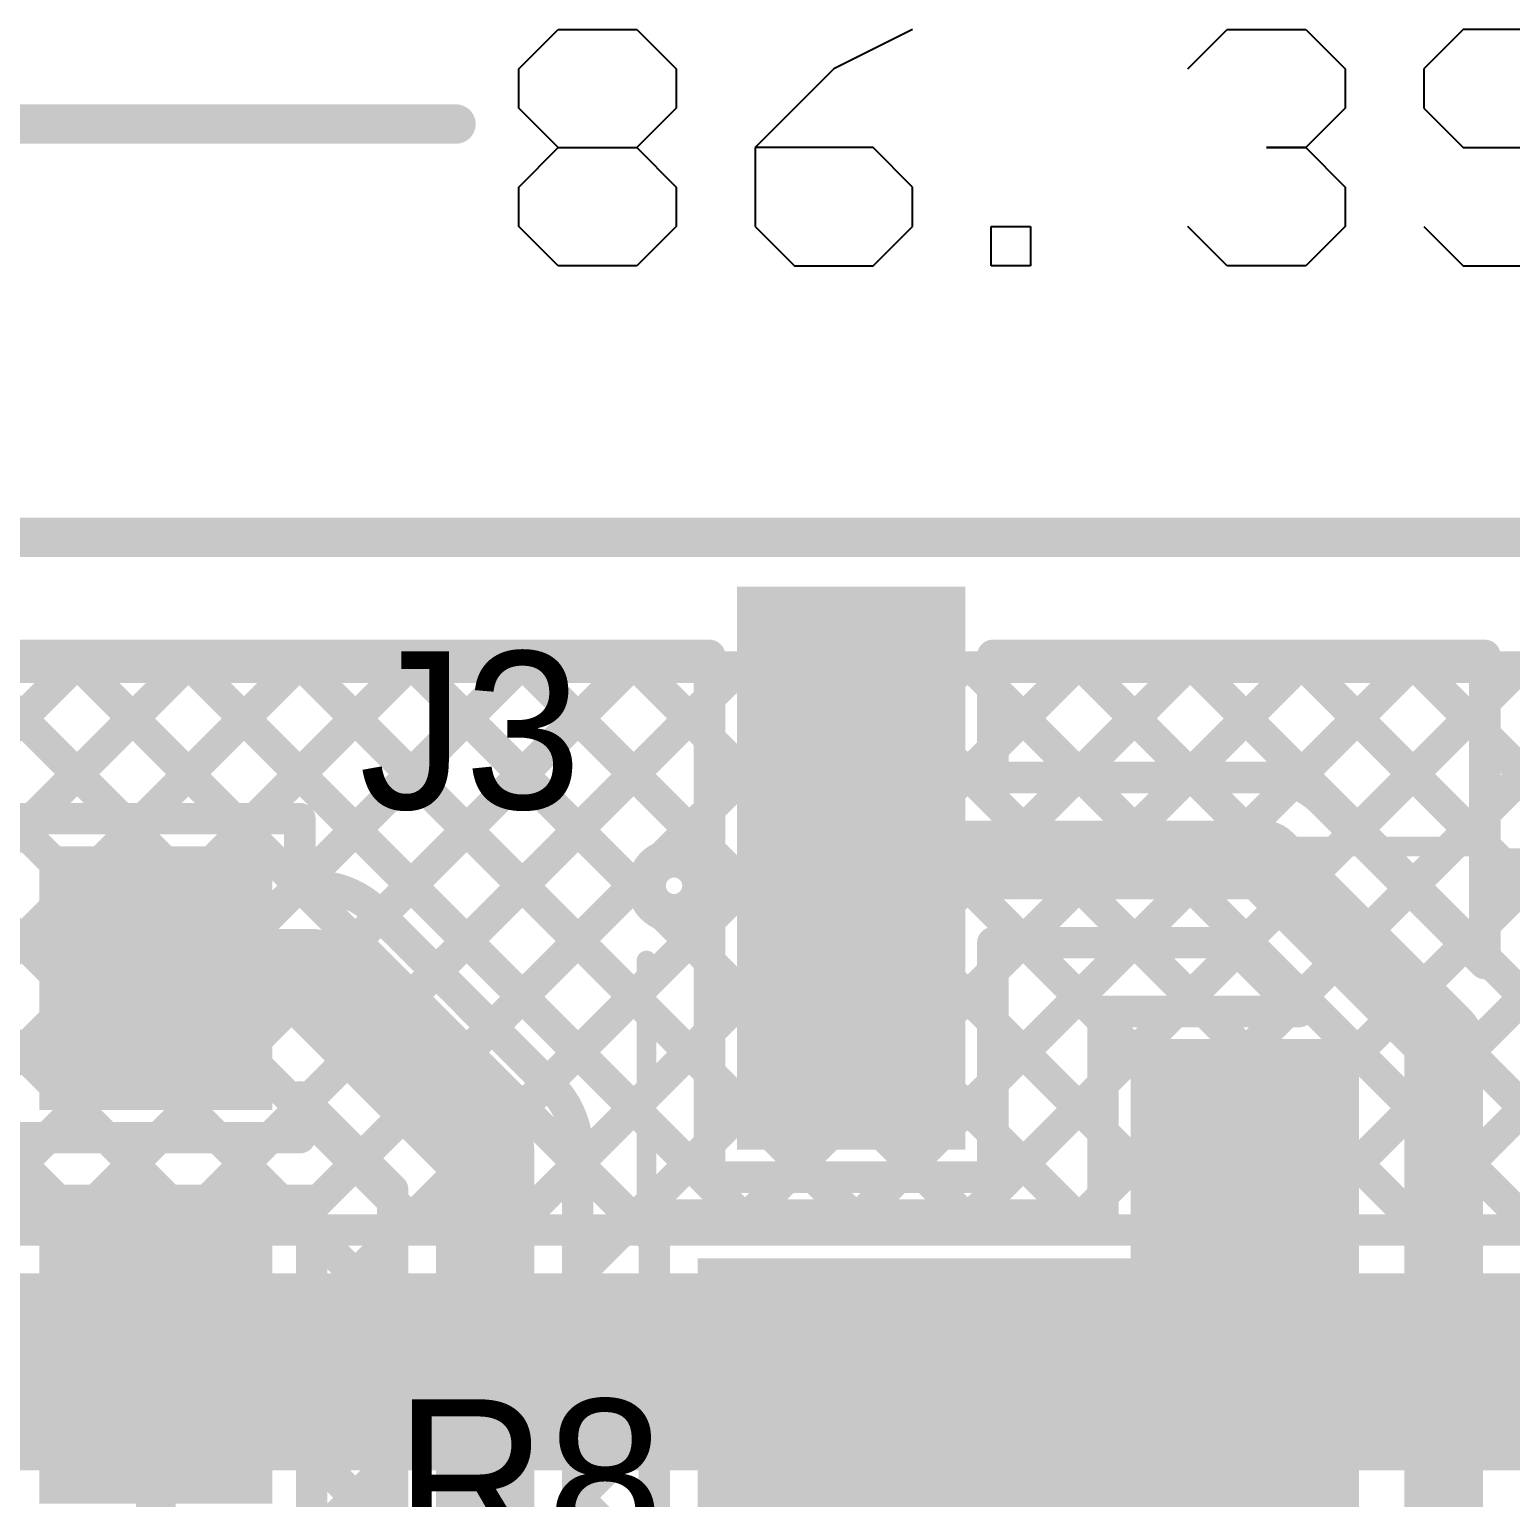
# Model space of a CAD drawing. Header units: millimetres. Extents: x 3.9 to 7.44, y 1.03 to 3.16.
# Drawn here: x 5.1923 to 5.5685, y 2.7861 to 3.159 of the extents above; entities that cross this region are included whole.
import ezdxf

# ---------------------------------------------------------------- set-up
doc = ezdxf.new("R2010")
doc.units = ezdxf.units.MM
doc.header["$MEASUREMENT"] = 0
for name, color, linetype in [('BottomLayer', 5, 'Continuous'), ('Mechanical1', 6, 'Continuous'), ('Mechanical2', 216, 'Continuous'), ('TopLayer', 1, 'Continuous'), ('TopOverlay', 2, 'Continuous'), ('TopPaste', 8, 'Continuous'), ('TopSolder', 216, 'Continuous')]:
    doc.layers.add(name, color=color, linetype=linetype)

# ---------------------------------------------------------------- blocks, each defined once
blk = doc.blocks.new('LTV_844S_40')
at = {"layer": 'TopLayer'}
for points in [[(0.2027559, 0.3795275), (0.1515749, 0.3795275), (0.2027559, 0.3204725), (0.1515749, 0.3204725)], [(0.2027559, 0.2795275), (0.1515749, 0.2795275), (0.2027559, 0.2204725), (0.1515749, 0.2204725)]]:
    blk.add_solid(points, dxfattribs=at)
at = {"layer": 'TopPaste'}
for points in [[(0.2027559, 0.3795275), (0.1515749, 0.3795275), (0.2027559, 0.3204725), (0.1515749, 0.3204725)], [(0.2027559, 0.2795275), (0.1515749, 0.2795275), (0.2027559, 0.2204725), (0.1515749, 0.2204725)]]:
    blk.add_solid(points, dxfattribs=at)
at = {"layer": 'TopSolder'}
for points in [[(0.2067559, 0.3835275), (0.1475749, 0.3835275), (0.2067559, 0.3164725), (0.1475749, 0.3164725)], [(0.2067559, 0.2835275), (0.1475749, 0.2835275), (0.2067559, 0.2164725), (0.1475749, 0.2164725)]]:
    blk.add_solid(points, dxfattribs=at)
blk = doc.blocks.new('95293_401A06LF_46')
at = {"layer": 'TopLayer'}
for points in [[(-0.275, -0.0100394), (-0.225, -0.0100394), (-0.275, 0.125), (-0.225, 0.125)], [(-0.075, -0.0100394), (-0.025, -0.0100394), (-0.075, 0.125), (-0.025, 0.125)], [(0.125, -0.0100394), (0.175, -0.0100394), (0.125, 0.125), (0.175, 0.125)], [(-0.175, -0.125), (-0.125, -0.125), (-0.175, 0.0100394), (-0.125, 0.0100394)], [(0.025, -0.125), (0.075, -0.125), (0.025, 0.0100394), (0.075, 0.0100394)], [(0.275, 0.0100394), (0.225, 0.0100394), (0.275, -0.125), (0.225, -0.125)]]:
    blk.add_solid(points, dxfattribs=at)
at = {"layer": 'TopOverlay'}
for points, const_width in [([(-0.288, 0.0529999, 1), (-0.302, 0.0529999, 1)], 0.0098425), ([(-0.21125, 0.063, 1), (-0.20875, 0.063, 1)], 0.0025), ([(-0.09125, 0.063, 1), (-0.08875, 0.063, 1)], 0.0025), ([(-0.01125, 0.064, 1), (-0.00875, 0.064, 1)], 0.0025), ([(0.10875, 0.064, 1), (0.11125, 0.064, 1)], 0.0025), ([(0.18675, 0.063, 1), (0.18925, 0.063, 1)], 0.0025), ([(0.26075, 0.063, 1), (0.26325, 0.063, 1)], 0.0025), ([(-0.3044606, 0.0529999, 1), (-0.2995394, 0.0529999, 1)], 0.0049212), ([(-0.2904606, 0.0529999, 1), (-0.2855394, 0.0529999, 1)], 0.0049212), ([(-0.30325, 0.034, 1), (-0.30075, 0.034, 1)], 0.0025), ([(0.30075, 0.0340001, 1), (0.30325, 0.0340001, 1)], 0.0025), ([(-0.30325, -0.036, 1), (-0.30075, -0.036, 1)], 0.0025), ([(0.30075, -0.0359999, 1), (0.30325, -0.0359999, 1)], 0.0025), ([(-0.26325, -0.063, 1), (-0.26075, -0.063, 1)], 0.0025), ([(-0.18925, -0.063, 1), (-0.18675, -0.063, 1)], 0.0025), ([(-0.11225, -0.065, 1), (-0.10975, -0.065, 1)], 0.0025), ([(0.00775, -0.065, 1), (0.01025, -0.065, 1)], 0.0025), ([(0.08875, -0.066, 1), (0.09125, -0.066, 1)], 0.0025), ([(0.20075, -0.0660001, 1), (0.20325, -0.0660001, 1)], 0.0025)]:
    blk.add_lwpolyline(points, format="xyb", close=True, dxfattribs=dict(at, const_width=const_width))
at = {"layer": 'TopOverlay', "const_width": 0.005}
for points in [[(-0.21, 0.063), (-0.09, 0.063)], [(-0.01, 0.064), (0.11, 0.064)], [(0.188, 0.063), (0.262, 0.063)], [(-0.302, -0.036), (-0.302, 0.034)], [(0.302, -0.0359999), (0.302, 0.0340001)], [(-0.262, -0.063), (-0.188, -0.063)], [(-0.111, -0.065), (0.009, -0.065)], [(0.09, -0.066), (0.202, -0.0660001)]]:
    blk.add_lwpolyline(points, dxfattribs=at)
at = {"layer": 'TopPaste'}
for points in [[(-0.275, -0.0100394), (-0.225, -0.0100394), (-0.275, 0.125), (-0.225, 0.125)], [(-0.075, -0.0100394), (-0.025, -0.0100394), (-0.075, 0.125), (-0.025, 0.125)], [(0.125, -0.0100394), (0.175, -0.0100394), (0.125, 0.125), (0.175, 0.125)], [(-0.175, -0.125), (-0.125, -0.125), (-0.175, 0.0100394), (-0.125, 0.0100394)], [(0.025, -0.125), (0.075, -0.125), (0.025, 0.0100394), (0.075, 0.0100394)], [(0.275, 0.0100394), (0.225, 0.0100394), (0.275, -0.125), (0.225, -0.125)]]:
    blk.add_solid(points, dxfattribs=at)
at = {"layer": 'TopSolder'}
for points in [[(-0.279, -0.0140394), (-0.221, -0.0140394), (-0.279, 0.129), (-0.221, 0.129)], [(-0.079, -0.0140394), (-0.021, -0.0140394), (-0.079, 0.129), (-0.021, 0.129)], [(0.121, -0.0140394), (0.179, -0.0140394), (0.121, 0.129), (0.179, 0.129)], [(-0.179, -0.129), (-0.121, -0.129), (-0.179, 0.0140394), (-0.121, 0.0140394)], [(0.021, -0.129), (0.079, -0.129), (0.021, 0.0140394), (0.079, 0.0140394)], [(0.279, 0.0140394), (0.221, 0.0140394), (0.279, -0.129), (0.221, -0.129)]]:
    blk.add_solid(points, dxfattribs=at)

msp = doc.modelspace()

# ---------------------------------------------------------------- linework, layer by layer
at = {"layer": 'BottomLayer'}
for points, const_width in [([(4.5857381, 2.9969999), (6.606262, 2.9970001)], 0.008), ([(5.0640205, 2.9969999), (5.2070205, 2.8539999)], 0.008), ([(5.0923047, 2.997), (5.2353048, 2.8539999)], 0.008), ([(5.1117073, 2.9055348), (5.2031725, 2.997)], 0.008), ([(5.120589, 2.997), (5.2635891, 2.8539999)], 0.008), ([(5.1258495, 2.8913927), (5.2314568, 2.997)], 0.008), ([(5.1399916, 2.8772505), (5.2597411, 2.997)], 0.008), ([(5.1488733, 2.997), (5.2918734, 2.8539999)], 0.008), ([(5.154148, 2.8631226), (5.2880254, 2.997)], 0.008), ([(5.1745153, 2.8552056), (5.3163097, 2.997)], 0.008), ([(5.1771576, 2.997), (5.3201577, 2.8539999)], 0.008), ([(5.2015939, 2.8539999), (5.344594, 2.997)], 0.008), ([(5.2054419, 2.997), (5.348442, 2.8539999)], 0.008), ([(5.2298782, 2.8539999), (5.3728783, 2.997)], 0.008), ([(5.2337262, 2.997), (5.3767263, 2.8539999)], 0.008), ([(5.2581625, 2.8539999), (5.4011626, 2.997)], 0.008), ([(5.2620105, 2.997), (5.4050106, 2.8539999)], 0.008), ([(5.2864468, 2.8539999), (5.4294469, 2.997)], 0.008), ([(5.2902948, 2.997), (5.4332949, 2.8539999)], 0.008), ([(5.3147311, 2.8539999), (5.4577312, 2.997)], 0.008), ([(5.3185757, 2.997), (5.4615758, 2.8539999)], 0.008), ([(5.3430154, 2.8539999), (5.4860155, 2.997)], 0.008), ([(5.34686, 2.997), (5.4898601, 2.8539999)], 0.008), ([(5.3712997, 2.8539999), (5.5142998, 2.997)], 0.008), ([(5.3751443, 2.997), (5.5181444, 2.8539999)], 0.008), ([(5.399584, 2.8539999), (5.5425841, 2.997)], 0.008), ([(5.4034286, 2.997), (5.5464287, 2.8539999)], 0.008), ([(5.4278683, 2.8539999), (5.5708684, 2.997)], 0.008), ([(5.4317129, 2.997), (5.5740545, 2.8546584)], 0.008), ([(5.4561526, 2.8539999), (5.5991527, 2.997)], 0.008), ([(5.4599972, 2.997), (5.5940371, 2.8629601)], 0.008), ([(5.4844369, 2.8539999), (5.627437, 2.997)], 0.008), ([(5.4882815, 2.997), (5.6312815, 2.854)], 0.008), ([(5.5127212, 2.8539999), (5.6557213, 2.997)], 0.008), ([(5.5165658, 2.997), (5.6595658, 2.854)], 0.008), ([(5.5410055, 2.8539999), (5.6840056, 2.997)], 0.008), ([(5.5448501, 2.997), (5.6878501, 2.854)], 0.008), ([(5.5692898, 2.8539999), (5.7122899, 2.997)], 0.008), ([(5.1761497, 2.8539999), (5.5731809, 2.8539999)], 0.008), ([(5.1483307, 2.8179999), (5.5949999, 2.8179999)], 0.05)]:
    msp.add_lwpolyline(points, dxfattribs=dict(at, const_width=const_width))
at = {"layer": 'BottomLayer', "const_width": 0.004}
for points in [[(5.2011725, 2.997, 1), (5.2051725, 2.997, 1)], [(5.2034419, 2.997, 1), (5.2074419, 2.997, 1)], [(5.2294568, 2.997, 1), (5.2334568, 2.997, 1)], [(5.2317262, 2.997, 1), (5.2357262, 2.997, 1)], [(5.2577411, 2.997, 1), (5.2617411, 2.997, 1)], [(5.2600105, 2.997, 1), (5.2640105, 2.997, 1)], [(5.2860254, 2.997, 1), (5.2900254, 2.997, 1)], [(5.2882948, 2.997, 1), (5.2922948, 2.997, 1)], [(5.3143097, 2.997, 1), (5.3183097, 2.997, 1)], [(5.3165757, 2.997, 1), (5.3205757, 2.997, 1)], [(5.342594, 2.997, 1), (5.346594, 2.997, 1)], [(5.34486, 2.997, 1), (5.34886, 2.997, 1)], [(5.3708783, 2.997, 1), (5.3748783, 2.997, 1)], [(5.3731443, 2.997, 1), (5.3771443, 2.997, 1)], [(5.3991626, 2.997, 1), (5.4031626, 2.997, 1)], [(5.4014286, 2.997, 1), (5.4054286, 2.997, 1)], [(5.4274469, 2.997, 1), (5.4314469, 2.997, 1)], [(5.4297129, 2.997, 1), (5.4337129, 2.997, 1)], [(5.4557312, 2.997, 1), (5.4597312, 2.997, 1)], [(5.4579972, 2.997, 1), (5.4619972, 2.997, 1)], [(5.4840155, 2.997, 1), (5.4880155, 2.997, 1)], [(5.4862815, 2.997, 1), (5.4902815, 2.997, 1)], [(5.5122998, 2.997, 1), (5.5162998, 2.997, 1)], [(5.5145658, 2.997, 1), (5.5185658, 2.997, 1)], [(5.5405841, 2.997, 1), (5.5445841, 2.997, 1)], [(5.5428501, 2.997, 1), (5.5468501, 2.997, 1)], [(5.5688684, 2.997, 1), (5.5728684, 2.997, 1)], [(5.1995939, 2.8539999, 1), (5.2035939, 2.8539999, 1)], [(5.2050205, 2.8539999, 1), (5.2090205, 2.8539999, 1)], [(5.2278782, 2.8539999, 1), (5.2318782, 2.8539999, 1)], [(5.2333048, 2.8539999, 1), (5.2373048, 2.8539999, 1)], [(5.2561625, 2.8539999, 1), (5.2601625, 2.8539999, 1)], [(5.2615891, 2.8539999, 1), (5.2655891, 2.8539999, 1)], [(5.2844468, 2.8539999, 1), (5.2884468, 2.8539999, 1)], [(5.2898734, 2.8539999, 1), (5.2938734, 2.8539999, 1)], [(5.3127311, 2.8539999, 1), (5.3167311, 2.8539999, 1)], [(5.3181577, 2.8539999, 1), (5.3221577, 2.8539999, 1)], [(5.3410154, 2.8539999, 1), (5.3450154, 2.8539999, 1)], [(5.346442, 2.8539999, 1), (5.350442, 2.8539999, 1)], [(5.3692997, 2.8539999, 1), (5.3732997, 2.8539999, 1)], [(5.3747263, 2.8539999, 1), (5.3787263, 2.8539999, 1)], [(5.397584, 2.8539999, 1), (5.401584, 2.8539999, 1)], [(5.4030106, 2.8539999, 1), (5.4070106, 2.8539999, 1)], [(5.4258683, 2.8539999, 1), (5.4298683, 2.8539999, 1)], [(5.4312949, 2.8539999, 1), (5.4352949, 2.8539999, 1)], [(5.4541526, 2.8539999, 1), (5.4581526, 2.8539999, 1)], [(5.4595758, 2.8539999, 1), (5.4635758, 2.8539999, 1)], [(5.4824369, 2.8539999, 1), (5.4864369, 2.8539999, 1)], [(5.4878601, 2.8539999, 1), (5.4918601, 2.8539999, 1)], [(5.5107212, 2.8539999, 1), (5.5147212, 2.8539999, 1)], [(5.5161444, 2.8539999, 1), (5.5201444, 2.8539999, 1)], [(5.5390055, 2.8539999, 1), (5.5430055, 2.8539999, 1)], [(5.5444287, 2.8539999, 1), (5.5484287, 2.8539999, 1)], [(5.5672898, 2.8539999, 1), (5.5712898, 2.8539999, 1)]]:
    msp.add_lwpolyline(points, format="xyb", close=True, dxfattribs=at)
at = {"layer": 'Mechanical1'}
for p, q in [((5.3165872, 3.1489935), (5.326584, 3.1589903)), ((5.326584, 3.1589903), (5.3465775, 3.1589903)), ((5.3465775, 3.1589903), (5.3565743, 3.1489935)), ((5.4165549, 3.1589903), (5.3965613, 3.1489935)), ((5.4865322, 3.1489935), (5.496529, 3.1589903)), ((5.496529, 3.1589903), (5.5165225, 3.1589903)), ((5.5165225, 3.1589903), (5.5265193, 3.1489935)), ((5.5565096, 3.1589903), (5.5465128, 3.1489935)), ((5.5765031, 3.1589903), (5.5565096, 3.1589903)), ((5.3165872, 3.1389968), (5.3165872, 3.1489935)), ((5.3565743, 3.1489935), (5.3565743, 3.1389968)), ((5.3965613, 3.1489935), (5.3765678, 3.129)), ((5.5265193, 3.1489935), (5.5265193, 3.1389968)), ((5.5465128, 3.1489935), (5.5465128, 3.1389968)), ((5.326584, 3.129), (5.3165872, 3.1389968)), ((5.3565743, 3.1389968), (5.3465775, 3.129)), ((5.5265193, 3.1389968), (5.5165225, 3.129)), ((5.5465128, 3.1389968), (5.5565096, 3.129)), ((5.3165872, 3.1190032), (5.326584, 3.129)), ((5.326584, 3.129), (5.3465775, 3.129)), ((5.3465775, 3.129), (5.3565743, 3.1190032)), ((5.3765678, 3.129), (5.3765678, 3.1090065)), ((5.4065581, 3.129), (5.3765678, 3.129)), ((5.4165549, 3.1190032), (5.4065581, 3.129)), ((5.5165225, 3.129), (5.5065257, 3.129)), ((5.5065257, 3.129), (5.5165225, 3.129)), ((5.5165225, 3.129), (5.5265193, 3.1190032)), ((5.5565096, 3.129), (5.5864999, 3.129)), ((5.3165872, 3.1090065), (5.3165872, 3.1190032)), ((5.3565743, 3.1190032), (5.3565743, 3.1090065)), ((5.4165549, 3.1090065), (5.4165549, 3.1190032)), ((5.5265193, 3.1190032), (5.5265193, 3.1090065)), ((5.326584, 3.0990097), (5.3165872, 3.1090065)), ((5.3565743, 3.1090065), (5.3465775, 3.0990097)), ((5.3765678, 3.1090065), (5.3865646, 3.0990097)), ((5.4065581, 3.0990097), (5.4165549, 3.1090065)), ((5.4365484, 3.0990097), (5.4365484, 3.1090065)), ((5.4365484, 3.1090065), (5.4465452, 3.1090065)), ((5.4465452, 3.1090065), (5.4465452, 3.0990097)), ((5.496529, 3.0990097), (5.4865322, 3.1090065)), ((5.5265193, 3.1090065), (5.5165225, 3.0990097)), ((5.5465128, 3.1090065), (5.5565096, 3.0990097)), ((5.3465775, 3.0990097), (5.326584, 3.0990097)), ((5.3865646, 3.0990097), (5.4065581, 3.0990097)), ((5.4465452, 3.0990097), (5.4365484, 3.0990097)), ((5.5165225, 3.0990097), (5.496529, 3.0990097)), ((5.5565096, 3.0990097), (5.5765031, 3.0990097))]:
    msp.add_line(p, q, dxfattribs=at)
at = {"layer": 'Mechanical1', "const_width": 0.01}
msp.add_lwpolyline([(3.9019998, 3.135), (5.3005872, 3.135)], dxfattribs=at)
at = {"layer": 'Mechanical1', "const_width": 0.005}
msp.add_lwpolyline([(5.2980872, 3.135, 1), (5.3030872, 3.135, 1)], format="xyb", close=True, dxfattribs=at)
at = {"layer": 'Mechanical2', "const_width": 0.01}
msp.add_lwpolyline([(3.9019998, 3.03), (7.302, 3.03)], dxfattribs=at)
at = {"layer": 'TopLayer'}
for points, const_width in [([(4.5830696, 3), (5.365, 3)], 0.008), ([(4.9065906, 2.7004181), (5.2061725, 3)], 0.008), ([(5.0610204, 3), (5.1994928, 2.8615276)], 0.008), ([(5.1741576, 3), (5.21563, 2.9585276)], 0.008), ([(5.1929844, 2.9585276), (5.2344568, 3)], 0.008), ([(5.2024419, 3), (5.2439143, 2.9585276)], 0.008), ([(5.2212687, 2.9585276), (5.2627411, 3)], 0.008), ([(5.2307262, 3), (5.3728789, 2.8578473)], 0.008), ([(5.249553, 2.9585276), (5.2910254, 3)], 0.008), ([(5.2590105, 3), (5.365, 2.8940105)], 0.008), ([(5.2609213, 2.9416116), (5.3193097, 3)], 0.008), ([(5.281414, 2.93382), (5.347594, 3)], 0.008), ([(5.2872948, 3), (5.365, 2.9222948)], 0.008), ([(5.3155757, 3), (5.365, 2.9505757)], 0.008), ([(5.34386, 3), (5.365, 2.97886)], 0.008), ([(5.365, 2.8674409), (5.365, 3)], 0.008), ([(5.437, 3), (5.562, 3)], 0.008), ([(5.437, 2.9762688), (5.4607312, 3)], 0.008), ([(5.437, 2.969), (5.437, 3)], 0.008), ([(5.4569972, 3), (5.4879972, 2.969)], 0.008), ([(5.4580155, 2.969), (5.4890155, 3)], 0.008), ([(5.4852815, 3), (5.562, 2.9232815)], 0.008), ([(5.4862998, 2.969), (5.5172998, 3)], 0.008), ([(5.5132814, 2.9676973), (5.5455841, 3)], 0.008), ([(5.5135658, 3), (5.562, 2.9515658)], 0.008), ([(5.5418501, 3), (5.562, 2.9798501)], 0.008), ([(5.562, 2.9216984), (5.562, 3)], 0.008), ([(5.437, 2.9917129), (5.4597129, 2.969)], 0.008), ([(5.2955561, 2.9196778), (5.365, 2.9891217)], 0.008), ([(5.5287834, 2.954915), (5.562, 2.9881316)], 0.008), ([(5.437, 2.969), (5.506, 2.969)], 0.008), ([(5.3096983, 2.9055357), (5.365, 2.9608374)], 0.008), ([(5.5208847, 2.9628137), (5.562, 2.9216984)], 0.008), ([(5.1877401, 2.9585276), (5.2609213, 2.9585276)], 0.008), ([(5.1877401, 2.9532833), (5.1929844, 2.9585276)], 0.008), ([(5.2609213, 2.9415), (5.2609213, 2.9585276)], 0.008), ([(5.5429255, 2.9407728), (5.562, 2.9598473)], 0.008), ([(5.401, 2.9459606), (5.4030394, 2.948)], 0.02), ([(5.4030394, 2.948), (5.506, 2.948)], 0.02), ([(5.506, 2.948), (5.5515039, 2.9024961)], 0.02), ([(5.566, 2.9459606), (5.601, 2.9459606)], 0.01), ([(5.2609213, 2.9415), (5.264, 2.9415)], 0.008), ([(5.2806346, 2.9345994), (5.3245994, 2.8906346)], 0.008), ([(5.3238404, 2.8913935), (5.365, 2.9325531)], 0.008), ([(5.5570677, 2.9266307), (5.562, 2.931563)], 0.008), ([(5.437, 2.8914159), (5.4725841, 2.927)], 0.008), ([(5.437, 2.927), (5.4973016, 2.927)], 0.008), ([(5.437, 2.8674409), (5.437, 2.927)], 0.008), ([(5.437, 2.9197002), (5.4442998, 2.927)], 0.008), ([(5.4451443, 2.927), (5.465, 2.9071443)], 0.008), ([(5.4734286, 2.927), (5.4909089, 2.9095197)], 0.008), ([(5.4973016, 2.927), (5.5147819, 2.9095197)], 0.008), ([(5.2243307, 2.918), (5.264, 2.918)], 0.025), ([(5.264, 2.918), (5.308, 2.874)], 0.025), ([(5.4833881, 2.9095197), (5.499085, 2.9252166)], 0.008), ([(5.465, 2.9095197), (5.5147819, 2.9095197)], 0.008), ([(5.465, 2.8578473), (5.465, 2.9095197)], 0.008), ([(5.5515039, 2.5365039), (5.5515039, 2.9024961)], 0.02), ([(5.3315, 2.8707688), (5.365, 2.9042688)], 0.008), ([(5.437, 2.90686), (5.465, 2.87886)], 0.008), ([(5.4317157, 2.8578473), (5.465, 2.8911316)], 0.008), ([(5.2609213, 2.8878447), (5.2845, 2.864266)], 0.008), ([(5.2609213, 2.8774724), (5.2609213, 2.8878447)], 0.008), ([(5.2609213, 2.884952), (5.2845, 2.8613733)], 0.008), ([(5.308, 2.733), (5.308, 2.874)], 0.025), ([(5.437, 2.8785757), (5.4577284, 2.8578473)], 0.008), ([(5.1745153, 2.8552056), (5.1967821, 2.8774724)], 0.008), ([(5.1877401, 2.8774724), (5.2609213, 2.8774724)], 0.008), ([(5.2091216, 2.8615276), (5.2250664, 2.8774724)], 0.008), ([(5.2118323, 2.8774724), (5.2277771, 2.8615276)], 0.008), ([(5.2374059, 2.8615276), (5.2533507, 2.8774724)], 0.008), ([(5.2401166, 2.8774724), (5.2560614, 2.8615276)], 0.008), ([(5.3315, 2.8424845), (5.365, 2.8759845)], 0.008), ([(5.2639213, 2.8597587), (5.2764643, 2.8723017)], 0.008), ([(5.3315, 2.769), (5.3315, 2.874)], 0.008), ([(5.3315, 2.8709419), (5.351, 2.8514419)], 0.008), ([(5.365, 2.8674409), (5.437, 2.8674409)], 0.008), ([(5.3751471, 2.8578473), (5.3847407, 2.8674409)], 0.008), ([(5.3915696, 2.8674409), (5.4011632, 2.8578473)], 0.008), ([(5.4034314, 2.8578473), (5.413025, 2.8674409)], 0.008), ([(5.4198539, 2.8674409), (5.4294475, 2.8578473)], 0.008), ([(5.2845, 2.769), (5.2845, 2.864266)], 0.008), ([(5.46, 2.8578473), (5.465, 2.8628473)], 0.008), ([(5.1847401, 2.8615276), (5.2639213, 2.8615276)], 0.008), ([(5.2560614, 2.8615276), (5.2639213, 2.8536677)], 0.008), ([(5.2639213, 2.7744724), (5.2639213, 2.8615276)], 0.008), ([(5.2243307, 2.818), (5.2243307, 2.8575275)], 0.01), ([(5.351, 2.8578473), (5.465, 2.8578473)], 0.008), ([(5.351, 2.729), (5.351, 2.8578473)], 0.008), ([(5.2639213, 2.8536677), (5.2845, 2.833089)], 0.008), ([(5.2639213, 2.8314744), (5.2845, 2.8520531)], 0.008), ([(5.3315, 2.8426576), (5.351, 2.8231576)], 0.008), ([(5.1483307, 2.8179999), (5.2243306, 2.8179999)], 0.05), ([(5.2243306, 2.8179999), (5.2243307, 2.818)], 0.05), ([(5.3315, 2.8142002), (5.351, 2.8337002)], 0.008), ([(5.2639213, 2.8253834), (5.2845, 2.8048047)], 0.008), ([(5.2639213, 2.8031901), (5.2845, 2.8237688)], 0.008), ([(5.2243307, 2.7784725), (5.2243307, 2.818)], 0.01), ([(5.2243307, 2.818), (5.2599212, 2.818)], 0.01), ([(5.3315, 2.8143733), (5.351, 2.7948733)], 0.008), ([(5.3315, 2.7859159), (5.351, 2.8054159)], 0.008), ([(5.2639213, 2.7970991), (5.2845, 2.7765204)], 0.008), ([(5.2639213, 2.7749058), (5.2845, 2.7954845)], 0.008), ([(5.3315, 2.786089), (5.351, 2.766589)], 0.008)]:
    msp.add_lwpolyline(points, dxfattribs=dict(at, const_width=const_width))
for points, const_width in [([(5.2004419, 3, 1), (5.2044419, 3, 1)], 0.004), ([(5.2041725, 3, 1), (5.2081725, 3, 1)], 0.004), ([(5.2287262, 3, 1), (5.2327262, 3, 1)], 0.004), ([(5.2324568, 3, 1), (5.2364568, 3, 1)], 0.004), ([(5.2570105, 3, 1), (5.2610105, 3, 1)], 0.004), ([(5.2607411, 3, 1), (5.2647411, 3, 1)], 0.004), ([(5.2852948, 3, 1), (5.2892948, 3, 1)], 0.004), ([(5.2890254, 3, 1), (5.2930254, 3, 1)], 0.004), ([(5.3135757, 3, 1), (5.3175757, 3, 1)], 0.004), ([(5.3173097, 3, 1), (5.3213097, 3, 1)], 0.004), ([(5.34186, 3, 1), (5.34586, 3, 1)], 0.004), ([(5.345594, 3, 1), (5.349594, 3, 1)], 0.004), ([(5.363, 3, 1), (5.367, 3, 1)], 0.004), ([(5.363, 3, 1), (5.367, 3, 1)], 0.004), ([(5.435, 3, 1), (5.439, 3, 1)], 0.004), ([(5.435, 3, 1), (5.439, 3, 1)], 0.004), ([(5.4549972, 3, 1), (5.4589972, 3, 1)], 0.004), ([(5.4587312, 3, 1), (5.4627312, 3, 1)], 0.004), ([(5.4832815, 3, 1), (5.4872815, 3, 1)], 0.004), ([(5.4870155, 3, 1), (5.4910155, 3, 1)], 0.004), ([(5.5115658, 3, 1), (5.5155658, 3, 1)], 0.004), ([(5.5152998, 3, 1), (5.5192998, 3, 1)], 0.004), ([(5.5398501, 3, 1), (5.5438501, 3, 1)], 0.004), ([(5.5435841, 3, 1), (5.5475841, 3, 1)], 0.004), ([(5.56, 3, 1), (5.564, 3, 1)], 0.004), ([(5.56, 3, 1), (5.564, 3, 1)], 0.004), ([(5.435, 2.9917129, 1), (5.439, 2.9917129, 1)], 0.004), ([(5.363, 2.9891217, 1), (5.367, 2.9891217, 1)], 0.004), ([(5.56, 2.9881316, 1), (5.564, 2.9881316, 1)], 0.004), ([(5.56, 2.9798501, 1), (5.564, 2.9798501, 1)], 0.004), ([(5.363, 2.97886, 1), (5.367, 2.97886, 1)], 0.004), ([(5.435, 2.9762688, 1), (5.439, 2.9762688, 1)], 0.004), ([(5.435, 2.969, 1), (5.439, 2.969, 1)], 0.004), ([(5.435, 2.969, 1), (5.439, 2.969, 1)], 0.004), ([(5.4560155, 2.969, 1), (5.4600155, 2.969, 1)], 0.004), ([(5.4577129, 2.969, 1), (5.4617129, 2.969, 1)], 0.004), ([(5.4842998, 2.969, 1), (5.4882998, 2.969, 1)], 0.004), ([(5.4859972, 2.969, 1), (5.4899972, 2.969, 1)], 0.004), ([(5.504, 2.969, 1), (5.508, 2.969, 1)], 0.004), ([(5.504, 2.969, 1), (5.508, 2.969, 1)], 0.004), ([(5.504, 2.969, 1), (5.508, 2.969, 1)], 0.004), ([(5.5112814, 2.9676973, 1), (5.5152814, 2.9676973, 1)], 0.004), ([(5.363, 2.9608374, 1), (5.367, 2.9608374, 1)], 0.004), ([(5.5188492, 2.9628492, 1), (5.5228492, 2.9628492, 1)], 0.004), ([(5.5188847, 2.9628137, 1), (5.5228847, 2.9628137, 1)], 0.004), ([(5.5188847, 2.9628137, 1), (5.5228847, 2.9628137, 1)], 0.004), ([(5.1909844, 2.9585276, 1), (5.1949844, 2.9585276, 1)], 0.004), ([(5.1909844, 2.9585276, 1), (5.1949844, 2.9585276, 1)], 0.004), ([(5.21363, 2.9585276, 1), (5.21763, 2.9585276, 1)], 0.004), ([(5.2192687, 2.9585276, 1), (5.2232687, 2.9585276, 1)], 0.004), ([(5.2419143, 2.9585276, 1), (5.2459143, 2.9585276, 1)], 0.004), ([(5.247553, 2.9585276, 1), (5.251553, 2.9585276, 1)], 0.004), ([(5.2589213, 2.9585276, 1), (5.2629213, 2.9585276, 1)], 0.004), ([(5.2589213, 2.9585276, 1), (5.2629213, 2.9585276, 1)], 0.004), ([(5.56, 2.9598473, 1), (5.564, 2.9598473, 1)], 0.004), ([(5.3980394, 2.948, 1), (5.4080394, 2.948, 1)], 0.01), ([(5.3980394, 2.948, 1), (5.4080394, 2.948, 1)], 0.01), ([(5.501, 2.948, 1), (5.511, 2.948, 1)], 0.01), ([(5.501, 2.948, 1), (5.511, 2.948, 1)], 0.01), ([(5.5267834, 2.954915, 1), (5.5307834, 2.954915, 1)], 0.004), ([(5.363, 2.9505757, 1), (5.367, 2.9505757, 1)], 0.004), ([(5.396, 2.9459606, 1), (5.406, 2.9459606, 1)], 0.01), ([(5.56, 2.9515658, 1), (5.564, 2.9515658, 1)], 0.004), ([(5.5635, 2.9459606, 1), (5.5685, 2.9459606, 1)], 0.005), ([(5.2589213, 2.9416116, 1), (5.2629213, 2.9416116, 1)], 0.004), ([(5.2589213, 2.9415, 1), (5.2629213, 2.9415, 1)], 0.004), ([(5.2589213, 2.9415, 1), (5.2629213, 2.9415, 1)], 0.004), ([(5.262, 2.9415, 1), (5.266, 2.9415, 1)], 0.004), ([(5.262, 2.9415, 1), (5.266, 2.9415, 1)], 0.004), ([(5.262, 2.9415, 1), (5.266, 2.9415, 1)], 0.004), ([(5.5409255, 2.9407728, 1), (5.5449255, 2.9407728, 1)], 0.004), ([(5.278617, 2.934617, 1), (5.282617, 2.934617, 1)], 0.004), ([(5.2786346, 2.9345994, 1), (5.2826346, 2.9345994, 1)], 0.004), ([(5.2786346, 2.9345994, 1), (5.2826346, 2.9345994, 1)], 0.004), ([(5.279414, 2.93382, 1), (5.283414, 2.93382, 1)], 0.004), ([(5.363, 2.9325531, 1), (5.367, 2.9325531, 1)], 0.004), ([(5.56, 2.931563, 1), (5.564, 2.931563, 1)], 0.004), ([(5.435, 2.927, 1), (5.439, 2.927, 1)], 0.004), ([(5.435, 2.927, 1), (5.439, 2.927, 1)], 0.004), ([(5.4422998, 2.927, 1), (5.4462998, 2.927, 1)], 0.004), ([(5.4431443, 2.927, 1), (5.4471443, 2.927, 1)], 0.004), ([(5.4705841, 2.927, 1), (5.4745841, 2.927, 1)], 0.004), ([(5.4714286, 2.927, 1), (5.4754286, 2.927, 1)], 0.004), ([(5.4953016, 2.927, 1), (5.4993016, 2.927, 1)], 0.004), ([(5.4953016, 2.927, 1), (5.4993016, 2.927, 1)], 0.004), ([(5.2180807, 2.918, 1), (5.2305807, 2.918, 1)], 0.0125), ([(5.25775, 2.918, 1), (5.27025, 2.918, 1)], 0.0125), ([(5.25775, 2.918, 1), (5.27025, 2.918, 1)], 0.0125), ([(5.497085, 2.9252166, 1), (5.501085, 2.9252166, 1)], 0.004), ([(5.5550677, 2.9266307, 1), (5.5590677, 2.9266307, 1)], 0.004), ([(5.56, 2.9232815, 1), (5.564, 2.9232815, 1)], 0.004), ([(5.2935561, 2.9196778, 1), (5.2975561, 2.9196778, 1)], 0.004), ([(5.363, 2.9222948, 1), (5.367, 2.9222948, 1)], 0.004), ([(5.435, 2.9197002, 1), (5.439, 2.9197002, 1)], 0.004), ([(5.56, 2.9216984, 1), (5.564, 2.9216984, 1)], 0.004), ([(5.56, 2.9216984, 1), (5.564, 2.9216984, 1)], 0.004), ([(5.463, 2.9095197, 1), (5.467, 2.9095197, 1)], 0.004), ([(5.463, 2.9095197, 1), (5.467, 2.9095197, 1)], 0.004), ([(5.4813881, 2.9095197, 1), (5.4853881, 2.9095197, 1)], 0.004), ([(5.4889089, 2.9095197, 1), (5.4929089, 2.9095197, 1)], 0.004), ([(5.5127819, 2.9095197, 1), (5.5167819, 2.9095197, 1)], 0.004), ([(5.5127819, 2.9095197, 1), (5.5167819, 2.9095197, 1)], 0.004), ([(5.5465039, 2.9024961, 1), (5.5565039, 2.9024961, 1)], 0.01), ([(5.5465039, 2.9024961, 1), (5.5565039, 2.9024961, 1)], 0.01), ([(5.3076983, 2.9055357, 1), (5.3116983, 2.9055357, 1)], 0.004), ([(5.363, 2.9042688, 1), (5.367, 2.9042688, 1)], 0.004), ([(5.435, 2.90686, 1), (5.439, 2.90686, 1)], 0.004), ([(5.463, 2.9071443, 1), (5.467, 2.9071443, 1)], 0.004), ([(5.363, 2.8940105, 1), (5.367, 2.8940105, 1)], 0.004), ([(5.3218404, 2.8913935, 1), (5.3258404, 2.8913935, 1)], 0.004), ([(5.3225994, 2.8906346, 1), (5.3265994, 2.8906346, 1)], 0.004), ([(5.3225994, 2.8906346, 1), (5.3265994, 2.8906346, 1)], 0.004), ([(5.322617, 2.890617, 1), (5.326617, 2.890617, 1)], 0.004), ([(5.435, 2.8914159, 1), (5.439, 2.8914159, 1)], 0.004), ([(5.463, 2.8911316, 1), (5.467, 2.8911316, 1)], 0.004), ([(5.2589213, 2.8878447, 1), (5.2629213, 2.8878447, 1)], 0.004), ([(5.2589213, 2.8878447, 1), (5.2629213, 2.8878447, 1)], 0.004), ([(5.2589213, 2.884952, 1), (5.2629213, 2.884952, 1)], 0.004), ([(5.30175, 2.874, 1), (5.31425, 2.874, 1)], 0.0125), ([(5.30175, 2.874, 1), (5.31425, 2.874, 1)], 0.0125), ([(5.435, 2.8785757, 1), (5.439, 2.8785757, 1)], 0.004), ([(5.463, 2.87886, 1), (5.467, 2.87886, 1)], 0.004), ([(5.1947821, 2.8774724, 1), (5.1987821, 2.8774724, 1)], 0.004), ([(5.2098323, 2.8774724, 1), (5.2138323, 2.8774724, 1)], 0.004), ([(5.2230664, 2.8774724, 1), (5.2270664, 2.8774724, 1)], 0.004), ([(5.2381166, 2.8774724, 1), (5.2421166, 2.8774724, 1)], 0.004), ([(5.2513507, 2.8774724, 1), (5.2553507, 2.8774724, 1)], 0.004), ([(5.2589213, 2.8774724, 1), (5.2629213, 2.8774724, 1)], 0.004), ([(5.2589213, 2.8774724, 1), (5.2629213, 2.8774724, 1)], 0.004), ([(5.363, 2.8759845, 1), (5.367, 2.8759845, 1)], 0.004), ([(5.2744643, 2.8723017, 1), (5.2784643, 2.8723017, 1)], 0.004), ([(5.3295, 2.874, 1), (5.3335, 2.874, 1)], 0.004), ([(5.3295, 2.874, 1), (5.3335, 2.874, 1)], 0.004), ([(5.3295, 2.874, 1), (5.3335, 2.874, 1)], 0.004), ([(5.3295, 2.8709419, 1), (5.3335, 2.8709419, 1)], 0.004), ([(5.3295, 2.8707688, 1), (5.3335, 2.8707688, 1)], 0.004), ([(5.363, 2.8674409, 1), (5.367, 2.8674409, 1)], 0.004), ([(5.363, 2.8674409, 1), (5.367, 2.8674409, 1)], 0.004), ([(5.3827407, 2.8674409, 1), (5.3867407, 2.8674409, 1)], 0.004), ([(5.3895696, 2.8674409, 1), (5.3935696, 2.8674409, 1)], 0.004), ([(5.411025, 2.8674409, 1), (5.415025, 2.8674409, 1)], 0.004), ([(5.4178539, 2.8674409, 1), (5.4218539, 2.8674409, 1)], 0.004), ([(5.435, 2.8674409, 1), (5.439, 2.8674409, 1)], 0.004), ([(5.435, 2.8674409, 1), (5.439, 2.8674409, 1)], 0.004), ([(5.2825, 2.864266, 1), (5.2865, 2.864266, 1)], 0.004), ([(5.2825, 2.864266, 1), (5.2865, 2.864266, 1)], 0.004), ([(5.463, 2.8628473, 1), (5.467, 2.8628473, 1)], 0.004), ([(5.1974928, 2.8615276, 1), (5.2014928, 2.8615276, 1)], 0.004), ([(5.2071216, 2.8615276, 1), (5.2111216, 2.8615276, 1)], 0.004), ([(5.2257771, 2.8615276, 1), (5.2297771, 2.8615276, 1)], 0.004), ([(5.2354059, 2.8615276, 1), (5.2394059, 2.8615276, 1)], 0.004), ([(5.2540614, 2.8615276, 1), (5.2580614, 2.8615276, 1)], 0.004), ([(5.2540614, 2.8615276, 1), (5.2580614, 2.8615276, 1)], 0.004), ([(5.2619213, 2.8615276, 1), (5.2659213, 2.8615276, 1)], 0.004), ([(5.2619213, 2.8615276, 1), (5.2659213, 2.8615276, 1)], 0.004), ([(5.2619213, 2.8597587, 1), (5.2659213, 2.8597587, 1)], 0.004), ([(5.2825, 2.8613733, 1), (5.2865, 2.8613733, 1)], 0.004), ([(5.2218307, 2.8575275, 1), (5.2268307, 2.8575275, 1)], 0.005), ([(5.349, 2.8578473, 1), (5.353, 2.8578473, 1)], 0.004), ([(5.349, 2.8578473, 1), (5.353, 2.8578473, 1)], 0.004), ([(5.3708789, 2.8578473, 1), (5.3748789, 2.8578473, 1)], 0.004), ([(5.3731471, 2.8578473, 1), (5.3771471, 2.8578473, 1)], 0.004), ([(5.3991632, 2.8578473, 1), (5.4031632, 2.8578473, 1)], 0.004), ([(5.4014314, 2.8578473, 1), (5.4054314, 2.8578473, 1)], 0.004), ([(5.4274475, 2.8578473, 1), (5.4314475, 2.8578473, 1)], 0.004), ([(5.4297157, 2.8578473, 1), (5.4337157, 2.8578473, 1)], 0.004), ([(5.4557284, 2.8578473, 1), (5.4597284, 2.8578473, 1)], 0.004), ([(5.458, 2.8578473, 1), (5.462, 2.8578473, 1)], 0.004), ([(5.463, 2.8578473, 1), (5.467, 2.8578473, 1)], 0.004), ([(5.463, 2.8578473, 1), (5.467, 2.8578473, 1)], 0.004), ([(5.2619213, 2.8536677, 1), (5.2659213, 2.8536677, 1)], 0.004), ([(5.2619213, 2.8536677, 1), (5.2659213, 2.8536677, 1)], 0.004), ([(5.2825, 2.8520531, 1), (5.2865, 2.8520531, 1)], 0.004), ([(5.349, 2.8514419, 1), (5.353, 2.8514419, 1)], 0.004), ([(5.3295, 2.8426576, 1), (5.3335, 2.8426576, 1)], 0.004), ([(5.3295, 2.8424845, 1), (5.3335, 2.8424845, 1)], 0.004), ([(5.2118306, 2.8179999, 1), (5.2368306, 2.8179999, 1)], 0.025), ([(5.2118306, 2.8179999, 1), (5.2368306, 2.8179999, 1)], 0.025), ([(5.2118307, 2.818, 1), (5.2368307, 2.818, 1)], 0.025), ([(5.2825, 2.833089, 1), (5.2865, 2.833089, 1)], 0.004), ([(5.349, 2.8337002, 1), (5.353, 2.8337002, 1)], 0.004), ([(5.2619213, 2.8314744, 1), (5.2659213, 2.8314744, 1)], 0.004), ([(5.2619213, 2.8253834, 1), (5.2659213, 2.8253834, 1)], 0.004), ([(5.2825, 2.8237688, 1), (5.2865, 2.8237688, 1)], 0.004), ([(5.349, 2.8231576, 1), (5.353, 2.8231576, 1)], 0.004), ([(5.2218307, 2.818, 1), (5.2268307, 2.818, 1)], 0.005), ([(5.2218307, 2.818, 1), (5.2268307, 2.818, 1)], 0.005), ([(5.2218307, 2.818, 1), (5.2268307, 2.818, 1)], 0.005), ([(5.2574212, 2.818, 1), (5.2624212, 2.818, 1)], 0.005), ([(5.3295, 2.8143733, 1), (5.3335, 2.8143733, 1)], 0.004), ([(5.3295, 2.8142002, 1), (5.3335, 2.8142002, 1)], 0.004), ([(5.2619213, 2.8031901, 1), (5.2659213, 2.8031901, 1)], 0.004), ([(5.2825, 2.8048047, 1), (5.2865, 2.8048047, 1)], 0.004), ([(5.349, 2.8054159, 1), (5.353, 2.8054159, 1)], 0.004), ([(5.2619213, 2.7970991, 1), (5.2659213, 2.7970991, 1)], 0.004), ([(5.2825, 2.7954845, 1), (5.2865, 2.7954845, 1)], 0.004), ([(5.349, 2.7948733, 1), (5.353, 2.7948733, 1)], 0.004), ([(5.3295, 2.786089, 1), (5.3335, 2.786089, 1)], 0.004), ([(5.3295, 2.7859159, 1), (5.3335, 2.7859159, 1)], 0.004)]:
    msp.add_lwpolyline(points, format="xyb", close=True, dxfattribs=dict(at, const_width=const_width))
at = {"layer": 'TopLayer', "const_width": 0.008}
for points in [[(5.506, 2.969, -0.1995335436567314), (5.5208847, 2.9628137)], [(5.506, 2.969, -0.198912367379658), (5.5208492, 2.9628492)], [(5.264, 2.9415, -0.198912367379658), (5.280617, 2.934617)], [(5.264, 2.9415, -0.1991881979975664), (5.2806346, 2.9345994)], [(5.3245994, 2.8906346, -0.1991881979975343), (5.3315, 2.874)], [(5.324617, 2.890617, -0.198912367379658), (5.3315, 2.874)]]:
    msp.add_lwpolyline(points, format="xyb", dxfattribs=at)
at = {"layer": 'TopLayer'}
msp.add_solid([(5.526, 2.692), (5.526, 2.8468472), (5.362, 2.692), (5.362, 2.8468472)], dxfattribs=at)

# ---------------------------------------------------------------- block references
at = {"rotation": 360}
msp.add_blockref('95293_401A06LF_46', (5.651, 2.8884803), dxfattribs=at)
msp.add_blockref('LTV_844S_40', (5.0471653, 2.568))

# ---------------------------------------------------------------- texts
at = {"layer": 'TopOverlay'}
for s, p in [('J3', (5.276, 2.961)), ('R8', (5.285, 2.771))]:
    msp.add_text(s, height=0.04, dxfattribs=at).set_placement(p)

doc.saveas('drawing.dxf')
